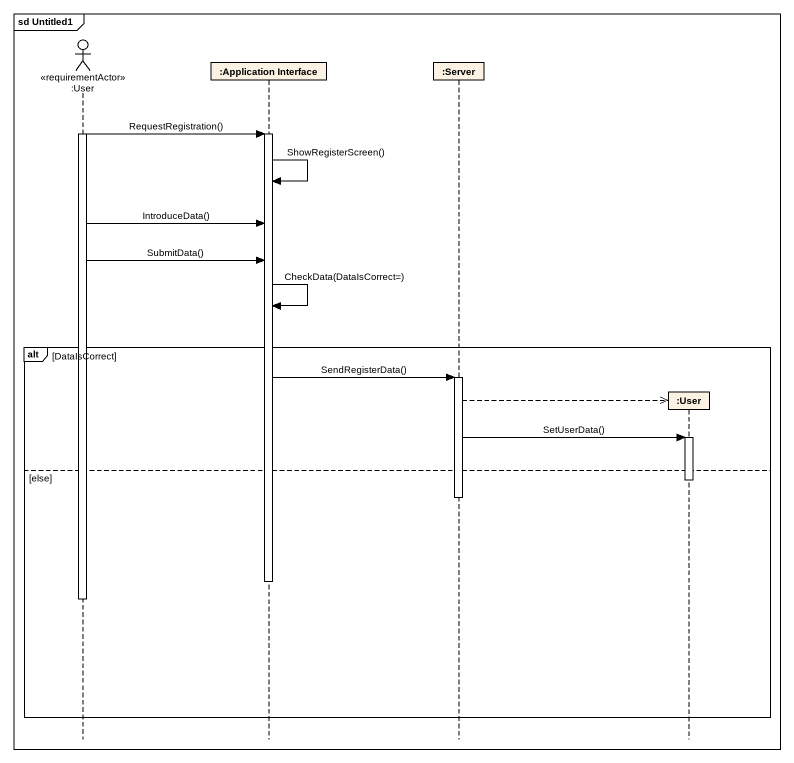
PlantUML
@startuml
mainframe sd Untitled1
hide footbox
actor ":User" as User <<requirementActor>>
participant ":Application Interface" as Application_Interface
participant ":Server" as Server
participant ":User" as User_2

activate User
User -> Application_Interface : RequestRegistration()
activate Application_Interface
Application_Interface -> Application_Interface : ShowRegisterScreen()
User -> Application_Interface : IntroduceData()
User -> Application_Interface : SubmitData()
Application_Interface -> Application_Interface : CheckData(DataIsCorrect=)
alt DataIsCorrect
  Application_Interface -> Server : SendRegisterData()
  activate Server
  Server -->> User_2 **
  Server -> User_2 : SetUserData()
  activate User_2
else else
  deactivate User_2
  deactivate Server
  deactivate Application_Interface
  deactivate User
end
@enduml
